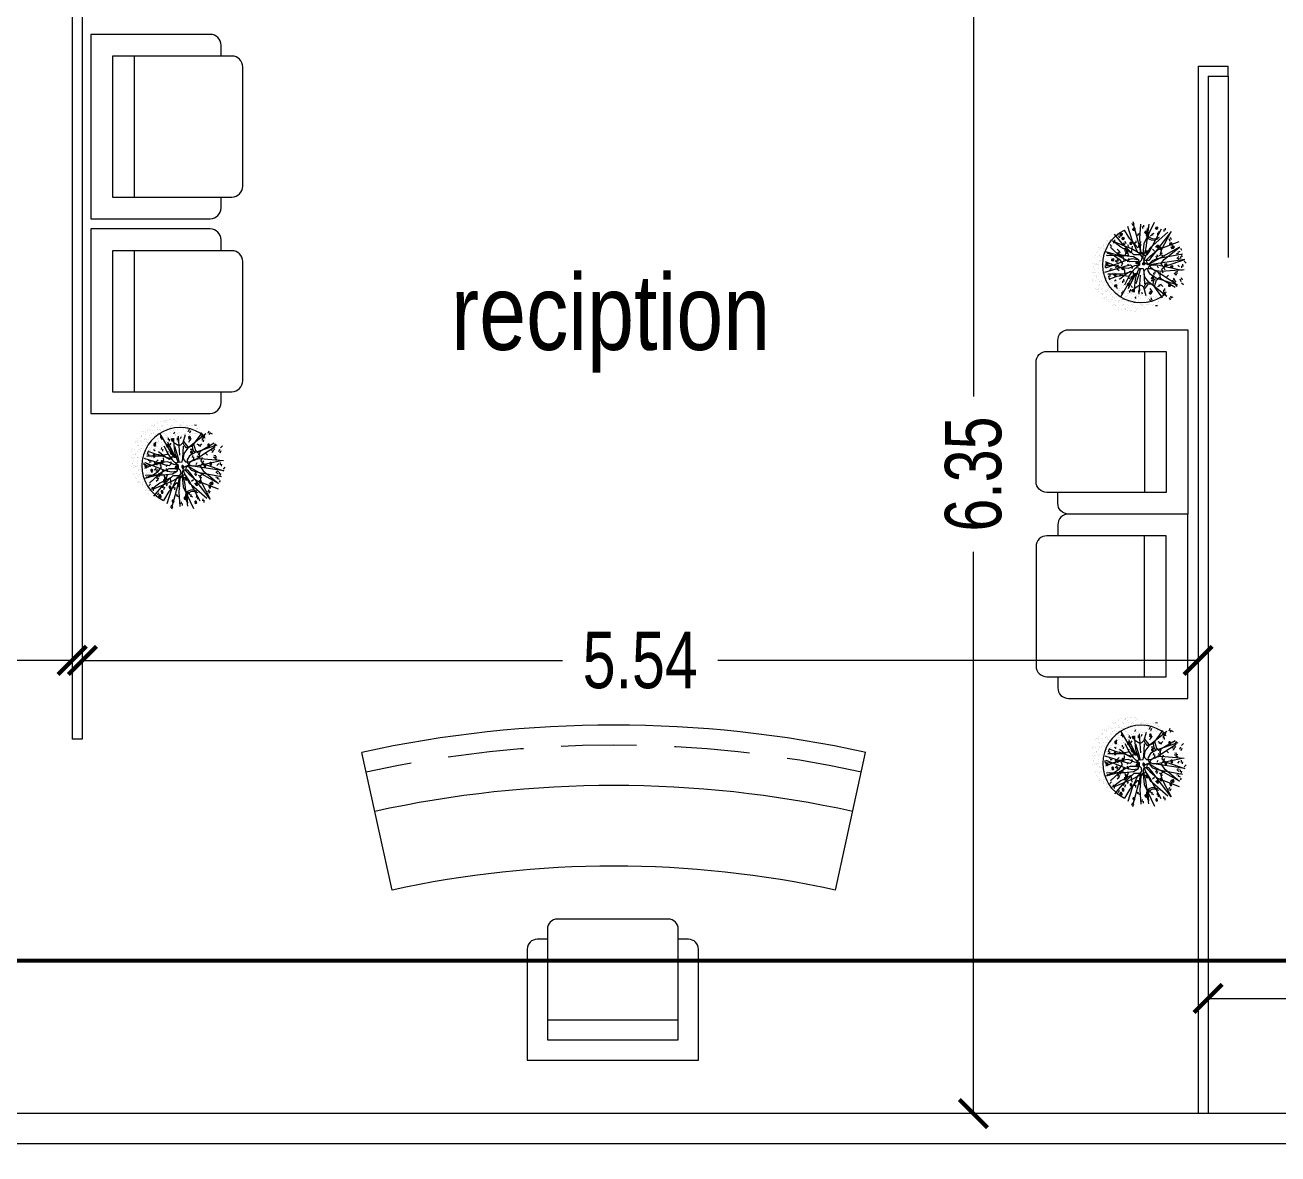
# Model space of a CAD drawing. Header units: millimetres. Extents: x -401 to 2889, y -234 to 146.
# Drawn here: x 146.91 to 153.13, y -27.64 to -22.04 of the extents above; entities that cross this region are included whole.
import ezdxf

# ---------------------------------------------------------------- set-up
doc = ezdxf.new("R2010")
doc.units = ezdxf.units.MM
doc.header["$LTSCALE"] = 3
doc.header["$MEASUREMENT"] = 0
for name, pattern in [('AXES2', [1.125, 0.75, -0.125, 0.125, -0.125]), ('CENTER', [50.8, 31.75, -6.35, 6.35, -6.35]), ('CONTINU', [0]), ('HIDDEN2', [0.1875, 0.125, -0.0625])]:
    doc.linetypes.add(name, pattern=pattern)
doc.layers.get('0').update_dxf_attribs({"color": 3, "lineweight": 9})
for name, color, linetype, lineweight in [('DIM-IN', 1, 'Continuous', 0), ('Drw - Arch - brick (0.20)', 7, 'CONTINU', 20), ('Drw - Arch - Furniture (0.05)', 31, 'Continuous', 5), ('Drw - Arch - Window (0.05)', 4, 'CONTINU', 5), ('HATCH', 253, 'Continuous', 0), ('HIDDEN', 6, 'HIDDEN2', 13), ('text', 7, 'Continuous', 0)]:
    doc.layers.add(name, color=color, linetype=linetype, lineweight=lineweight)
doc.layers.add('SCHEMATIC', color=7, linetype='Continuous')
doc.styles.add('drwazah arabic', font='ARIALUNI.TTF', dxfattribs={"width": 0.75})
doc.styles.get("Standard").update_dxf_attribs({"font": 'simplex.shx', "width": 0.8})
doc.dimstyles.new('Arch A-D 1-200m', dxfattribs={"dimscale": 2, "dimtxt": 0.14, "dimasz": 0.07, "dimexe": 0, "dimexo": 0, "dimgap": 0.05, "dimtad": 0, "dimzin": 1, "dimdsep": 46, "dimtxsty": 'drwazah arabic', "dimblk": 'ARCHTICK', "dimcen": 0, "dimse1": 1, "dimse2": 1, "dimclrd": 9, "dimclre": 9, "dimclrt": 6, "dimaunit": 2, "dimazin": 0, "dimtfac": 1, "dimtmove": 0, "dimatfit": 0, "dimldrblk": 'ARCHTICK', "dimfxl": 0.18, "dimtolj": 1, "dimtzin": 0, "dimlwd": 9, "dimlwe": 9, "dimarcsym": 2})

# ---------------------------------------------------------------- blocks, each defined once
blk = doc.blocks.new('SOFA1')
at = {"color": 0, "linetype": 'ByBlock'}
for p, q in [((-253.3633, 58.712), (-253.9133, 58.712)), ((-253.9633, 58.612), (-254.0133, 58.612)), ((-253.9633, 58.662), (-253.9633, 58.112)), ((-253.3133, 58.112), (-253.3133, 58.662)), ((-253.2633, 58.612), (-253.3133, 58.612)), ((-254.0633, 58.562), (-254.0633, 58.012)), ((-253.2133, 58.012), (-253.2133, 58.562)), ((-253.9633, 58.212), (-253.3133, 58.212)), ((-253.9633, 58.112), (-253.3133, 58.112)), ((-254.0633, 58.012), (-253.2133, 58.012))]:
    blk.add_line(p, q, dxfattribs=at)
for centre, start, end in [((-253.9133, 58.662), 90, 180), ((-253.3633, 58.662), 360, 90), ((-254.0133, 58.562), 90, 180), ((-253.2633, 58.562), 0, 90)]:
    blk.add_arc(centre, 0.05, start, end, dxfattribs=at)
blk = doc.blocks.new('A$C13B16592')
at = {"layer": 'SCHEMATIC', "color": 251, "lineweight": 0}
for p, q in [((1.277, 3.889), (1.277, 3.889)), ((1.472, 3.915), (1.472, 3.915)), ((1.484, 3.894), (1.484, 3.894)), ((1.546, 3.925), (1.546, 3.925)), ((1.663, 3.94), (1.663, 3.94)), ((1.714, 3.941), (1.714, 3.941)), ((1.858, 3.965), (1.858, 3.965)), ((1.889, 3.964), (1.889, 3.964)), ((1.931, 3.895), (1.931, 3.895)), ((0.447, 3.409), (0.447, 3.409)), ((0.521, 3.419), (0.521, 3.419)), ((0.545, 3.352), (0.545, 3.352)), ((0.604, 3.372), (0.604, 3.372)), ((0.638, 3.434), (0.638, 3.434)), ((0.708, 3.534), (0.708, 3.534)), ((0.721, 3.472), (0.721, 3.472)), ((0.797, 3.52), (0.797, 3.52)), ((0.833, 3.459), (0.833, 3.459)), ((0.864, 3.342), (0.864, 3.342)), ((0.876, 3.712), (0.876, 3.712)), ((0.907, 3.469), (0.907, 3.469)), ((0.936, 3.673), (0.936, 3.673)), ((0.982, 3.662), (0.982, 3.662)), ((0.991, 3.386), (0.991, 3.386)), ((0.992, 3.353), (0.992, 3.353)), ((1.001, 3.737), (1.001, 3.737)), ((1.024, 3.485), (1.024, 3.485)), ((1.028, 3.712), (1.028, 3.712)), ((1.152, 3.598), (1.152, 3.598)), ((1.154, 3.535), (1.154, 3.535)), ((1.155, 3.794), (1.155, 3.794)), ((1.161, 3.874), (1.161, 3.874)), ((1.164, 3.518), (1.164, 3.518)), ((1.218, 3.51), (1.218, 3.51)), ((1.293, 3.52), (1.293, 3.52)), ((1.295, 3.468), (1.295, 3.468)), ((1.321, 3.443), (1.321, 3.443)), ((1.322, 3.713), (1.322, 3.713)), ((1.357, 3.667), (1.357, 3.667)), ((1.382, 3.674), (1.382, 3.674)), ((1.409, 3.535), (1.409, 3.535)), ((1.432, 3.862), (1.432, 3.862)), ((1.458, 3.838), (1.458, 3.838)), ((1.542, 3.808), (1.542, 3.808)), ((1.551, 3.532), (1.551, 3.532)), ((1.583, 3.724), (1.583, 3.724)), ((1.6, 3.536), (1.6, 3.536)), ((1.604, 3.561), (1.604, 3.561)), ((1.679, 3.571), (1.679, 3.571)), ((1.723, 3.665), (1.723, 3.665)), ((1.726, 3.593), (1.726, 3.593)), ((1.752, 3.569), (1.752, 3.569)), ((1.768, 3.714), (1.768, 3.714)), ((1.795, 3.586), (1.795, 3.586)), ((1.829, 3.675), (1.829, 3.675)), ((1.917, 3.813), (1.917, 3.813)), ((1.99, 3.612), (1.99, 3.612)), ((2.014, 3.85), (2.014, 3.85)), ((2.064, 3.622), (2.064, 3.622)), ((2.11, 3.679), (2.11, 3.679)), ((2.156, 3.719), (2.156, 3.719)), ((2.181, 3.637), (2.181, 3.637)), ((2.183, 3.695), (2.183, 3.695)), ((2.215, 3.714), (2.215, 3.714)), ((2.275, 3.676), (2.275, 3.676)), ((2.283, 3.811), (2.283, 3.811)), ((2.375, 3.663), (2.375, 3.663)), ((2.45, 3.672), (2.45, 3.672)), ((2.486, 3.684), (2.486, 3.684)), ((2.567, 3.688), (2.567, 3.688)), ((2.661, 3.715), (2.661, 3.715)), ((2.679, 3.549), (2.679, 3.549)), ((2.721, 3.677), (2.721, 3.677)), ((2.881, 3.576), (2.881, 3.576)), ((2.907, 3.552), (2.907, 3.552)), ((2.939, 3.538), (2.939, 3.538)), ((3.032, 3.437), (3.032, 3.437)), ((3.084, 3.385), (3.084, 3.385)), ((0.154, 2.952), (0.154, 2.952)), ((0.193, 3.004), (0.193, 3.004)), ((0.215, 2.993), (0.215, 2.993)), ((0.246, 3.097), (0.246, 3.097)), ((0.255, 2.821), (0.255, 2.821)), ((0.268, 3.014), (0.268, 3.014)), ((0.275, 2.954), (0.275, 2.954)), ((0.296, 2.821), (0.296, 2.821)), ((0.323, 2.797), (0.323, 2.797)), ((0.377, 3.174), (0.377, 3.174)), ((0.384, 3.029), (0.384, 3.029)), ((0.431, 3.239), (0.431, 3.239)), ((0.433, 3.216), (0.433, 3.216)), ((0.44, 2.963), (0.44, 2.963)), ((0.46, 3.192), (0.46, 3.192)), ((0.493, 2.816), (0.493, 2.816)), ((0.579, 3.055), (0.579, 3.055)), ((0.584, 3.078), (0.584, 3.078)), ((0.606, 3.314), (0.606, 3.314)), ((0.613, 3.096), (0.613, 3.096)), ((0.622, 2.82), (0.622, 2.82)), ((0.654, 3.065), (0.654, 3.065)), ((0.661, 2.993), (0.661, 2.993)), ((0.721, 2.955), (0.721, 2.955)), ((0.727, 2.947), (0.727, 2.947)), ((0.753, 2.923), (0.753, 2.923)), ((0.77, 3.08), (0.77, 3.08)), ((0.806, 3.244), (0.806, 3.244)), ((0.815, 2.968), (0.815, 2.968)), ((0.823, 3.175), (0.823, 3.175)), ((0.891, 3.318), (0.891, 3.318)), ((1.015, 3.203), (1.015, 3.203)), ((1.052, 3.315), (1.052, 3.315)), ((0, 2.274), (0, 2.274)), ((0.014, 2.61), (0.014, 2.61)), ((0.017, 2.557), (0.017, 2.557)), ((0.06, 2.236), (0.06, 2.236)), ((0.062, 2.673), (0.062, 2.673)), ((0.071, 2.397), (0.071, 2.397)), ((0.072, 2.246), (0.072, 2.246)), ((0.131, 2.625), (0.131, 2.625)), ((0.146, 2.256), (0.146, 2.256)), ((0.159, 2.426), (0.159, 2.426)), ((0.162, 2.456), (0.162, 2.456)), ((0.186, 2.402), (0.186, 2.402)), ((0.263, 2.271), (0.263, 2.271)), ((0.264, 2.545), (0.264, 2.545)), ((0.273, 2.269), (0.273, 2.269)), ((0.31, 2.288), (0.31, 2.288)), ((0.325, 2.651), (0.325, 2.651)), ((0.331, 2.634), (0.331, 2.634)), ((0.391, 2.595), (0.391, 2.595)), ((0.4, 2.661), (0.4, 2.661)), ((0.446, 2.275), (0.446, 2.275)), ((0.447, 2.683), (0.447, 2.683)), ((0.449, 2.687), (0.449, 2.687)), ((0.457, 2.297), (0.457, 2.297)), ((0.458, 2.411), (0.458, 2.411)), ((0.516, 2.676), (0.516, 2.676)), ((0.009, 1.867), (0.009, 1.867)), ((0.022, 2.031), (0.022, 2.031)), ((0.049, 2.007), (0.049, 2.007)), ((0.08, 2.121), (0.08, 2.121)), ((0.089, 1.845), (0.089, 1.845)), ((0.116, 1.915), (0.116, 1.915)), ((0.173, 1.893), (0.173, 1.893)), ((0.176, 1.877), (0.176, 1.877)), ((0.204, 1.893), (0.204, 1.893)), ((0.278, 2.097), (0.278, 2.097)), ((0.278, 1.902), (0.278, 1.902)), ((0.282, 1.993), (0.282, 1.993)), ((0.291, 1.717), (0.291, 1.717)), ((0.316, 1.762), (0.316, 1.762)), ((0.342, 1.738), (0.342, 1.738)), ((0.394, 1.738), (0.394, 1.738)), ((0.395, 1.918), (0.395, 1.918)), ((0.453, 2.157), (0.453, 2.157)), ((0.467, 2.135), (0.467, 2.135)), ((0.098, 1.569), (0.098, 1.569)), ((0.141, 1.513), (0.141, 1.513)), ((0.179, 1.367), (0.179, 1.367)), ((0.205, 1.343), (0.205, 1.343)), ((0.231, 1.557), (0.231, 1.557)), ((0.273, 1.16), (0.273, 1.16)), ((0.292, 1.518), (0.292, 1.518)), ((0.3, 1.441), (0.3, 1.441)), ((0.309, 1.165), (0.309, 1.165)), ((0.33, 1.229), (0.33, 1.229)), ((0.336, 1.539), (0.336, 1.539)), ((0.347, 1.198), (0.347, 1.198)), ((0.408, 1.159), (0.408, 1.159)), ((0.411, 1.549), (0.411, 1.549)), ((0.467, 1.624), (0.467, 1.624)), ((0.468, 1.185), (0.468, 1.185)), ((0.494, 1.306), (0.494, 1.306)), ((0.509, 1.379), (0.509, 1.379)), ((0.543, 1.195), (0.543, 1.195)), ((0.473, 1.098), (0.473, 1.098)), ((0.499, 1.074), (0.499, 1.074)), ((0.503, 1.03), (0.503, 1.03)), ((0.6, 0.832), (0.6, 0.832)), ((0.624, 0.96), (0.624, 0.96)), ((0.625, 1.021), (0.625, 1.021)), ((0.675, 0.842), (0.675, 0.842)), ((0.685, 0.887), (0.685, 0.887)), ((0.741, 0.662), (0.741, 0.662)), ((0.766, 0.829), (0.766, 0.829)), ((0.791, 0.857), (0.791, 0.857)), ((0.793, 0.805), (0.793, 0.805)), ((0.887, 0.759), (0.887, 0.759)), ((0.917, 0.691), (0.917, 0.691)), ((1.06, 0.56), (1.06, 0.56)), ((1.086, 0.536), (1.086, 0.536)), ((1.118, 0.529), (1.118, 0.529))]:
    blk.add_line(p, q, dxfattribs=at)
at = {"layer": 'SCHEMATIC', "color": 40, "lineweight": 0}
for p, q in [((1.365, 3.433), (1.375, 3.413)), ((1.868, 3.6), (1.868, 3.577)), ((2.466, 3.604), (2.458, 3.573)), ((2.531, 3.434), (2.574, 3.541)), ((2.581, 3.37), (2.625, 3.476)), ((3.109, 3.371), (2.689, 2.799)), ((3.4, 3.358), (3.443, 3.464)), ((3.45, 3.294), (3.493, 3.4)), ((1.27, 3.176), (1.27, 3.176)), ((1.291, 3.135), (1.297, 3.225)), ((1.341, 3.071), (1.347, 3.161)), ((1.438, 2.799), (1.628, 2.42)), ((1.596, 2.968), (1.654, 2.849)), ((1.604, 2.914), (1.877, 2.367)), ((1.632, 3.057), (1.638, 3.148)), ((1.654, 2.849), (1.927, 2.303)), ((1.682, 2.993), (1.688, 3.084)), ((1.845, 2.96), (2.099, 2.809)), ((1.864, 3.129), (1.863, 2.981)), ((1.863, 2.981), (1.908, 2.559)), ((2.032, 3.049), (2.038, 3.14)), ((2.082, 2.985), (2.088, 3.075)), ((2.099, 2.809), (2.186, 2.836)), ((2.186, 2.836), (2.275, 2.919)), ((2.376, 3.283), (2.275, 2.919)), ((2.275, 2.919), (2.329, 2.803)), ((2.301, 2.988), (2.486, 2.757)), ((2.329, 2.803), (2.413, 2.714)), ((3.292, 3.322), (2.498, 2.683)), ((2.544, 3.087), (2.587, 3.194)), ((2.576, 2.751), (2.689, 2.799)), ((2.594, 3.023), (2.638, 3.13)), ((2.689, 2.799), (2.698, 2.67)), ((3.782, 2.816), (2.814, 2.499)), ((2.894, 2.882), (3.001, 2.838)), ((2.945, 2.818), (3.051, 2.774)), ((3.206, 3.189), (3.1, 3.232)), ((3.141, 3.029), (3.147, 3.12)), ((3.257, 3.125), (3.15, 3.168)), ((3.191, 2.965), (3.197, 3.056)), ((0.545, 2.238), (1.485, 1.953)), ((0.714, 2.409), (0.72, 2.499)), ((0.741, 2.414), (0.741, 2.414)), ((0.765, 2.345), (0.771, 2.435)), ((1.19, 2.545), (1.508, 2.301)), ((1.329, 2.622), (1.335, 2.713)), ((1.38, 2.558), (1.386, 2.649)), ((1.908, 2.559), (1.949, 2.356)), ((2.083, 2.235), (1.925, 2.757)), ((2.108, 2.091), (2.083, 2.235)), ((2.24, 2.082), (2.268, 2.226)), ((2.268, 2.226), (2.304, 2.77)), ((2.319, 2.458), (2.285, 2.258)), ((2.285, 2.258), (2.311, 2.171)), ((2.498, 2.683), (2.319, 2.458)), ((2.413, 2.714), (2.47, 2.713)), ((2.568, 2.351), (2.465, 2.176)), ((2.486, 2.757), (2.576, 2.751)), ((2.814, 2.499), (2.568, 2.351)), ((2.695, 2.622), (2.604, 2.628)), ((2.745, 2.558), (2.655, 2.564)), ((2.698, 2.67), (2.745, 2.558)), ((2.708, 2.275), (2.714, 2.366)), ((2.745, 2.558), (2.798, 2.536)), ((2.759, 2.211), (2.765, 2.302)), ((2.771, 2.158), (3.707, 2.764)), ((2.939, 2.46), (2.945, 2.551)), ((2.989, 2.396), (2.995, 2.487)), ((3.132, 2.28), (3.07, 2.11)), ((3.548, 2.583), (3.592, 2.69)), ((3.598, 2.519), (3.642, 2.626)), ((3.62, 2.305), (3.727, 2.262)), ((3.733, 2.353), (3.642, 2.359)), ((3.671, 2.241), (3.777, 2.198)), ((3.783, 2.288), (3.693, 2.294)), ((3.873, 2.543), (3.917, 2.65)), ((3.924, 2.479), (3.967, 2.586)), ((0.556, 1.946), (0.562, 2.037)), ((0.622, 1.878), (0.622, 1.878)), ((0.784, 2.088), (0.875, 2.082)), ((1.106, 2), (0.999, 2.044)), ((1.325, 1.854), (1.271, 1.971)), ((1.653, 1.776), (1.274, 1.585)), ((1.541, 1.698), (1.547, 1.789)), ((1.94, 1.768), (1.653, 1.776)), ((1.991, 2.037), (2.108, 2.091)), ((2.059, 1.827), (2.012, 1.94)), ((2.043, 2.132), (2.112, 2.072)), ((2.112, 2.072), (2.24, 2.082)), ((2.311, 2.171), (2.395, 2.083)), ((2.465, 1.909), (2.315, 1.846)), ((2.395, 2.083), (2.567, 2.078)), ((2.519, 1.924), (2.401, 1.812)), ((2.465, 2.176), (2.459, 2.086)), ((2.459, 2.086), (2.506, 1.973)), ((2.64, 1.807), (2.465, 1.909)), ((2.506, 1.973), (2.665, 1.908)), ((2.719, 1.89), (2.519, 1.924)), ((2.567, 2.078), (2.771, 2.158)), ((2.665, 1.908), (2.884, 1.911)), ((2.884, 1.911), (3.974, 2.148)), ((3.165, 2.026), (3.046, 1.889)), ((3.046, 1.889), (3.078, 1.814)), ((3.07, 2.11), (3.126, 2.051)), ((3.126, 2.051), (3.267, 1.961)), ((3.267, 1.961), (4.092, 1.679)), ((3.943, 1.956), (3.949, 2.047)), ((3.993, 1.892), (4, 1.983))]:
    blk.add_line(p, q, dxfattribs=at)
at = {"layer": 'SCHEMATIC', "color": 76, "lineweight": 0}
for p, q in [((1.366, 3.39), (1.366, 3.39)), ((1.438, 3.354), (1.438, 3.354)), ((1.732, 3.389), (1.732, 3.389)), ((1.877, 3.455), (1.877, 3.455)), ((1.878, 3.329), (1.919, 3.412)), ((1.884, 3.355), (1.884, 3.355)), ((1.926, 3.537), (1.926, 3.537)), ((2.046, 3.536), (2.046, 3.536)), ((2.119, 3.403), (2.119, 3.403)), ((2.292, 3.535), (2.292, 3.535)), ((2.307, 3.581), (2.307, 3.581)), ((2.33, 3.356), (2.33, 3.356)), ((2.45, 3.45), (2.45, 3.45)), ((2.477, 3.426), (2.477, 3.426)), ((2.493, 3.537), (2.493, 3.537)), ((2.495, 3.407), (2.495, 3.407)), ((2.699, 3.334), (2.699, 3.334)), ((2.777, 3.356), (2.777, 3.356)), ((2.861, 3.406), (2.861, 3.406)), ((2.893, 3.36), (2.893, 3.36)), ((2.968, 3.37), (2.968, 3.37)), ((3.49, 3.37), (3.573, 3.329)), ((0.878, 2.808), (0.878, 2.808)), ((0.939, 2.816), (0.939, 2.816)), ((0.965, 3.106), (0.965, 3.106)), ((1, 3.11), (1, 3.11)), ((1.009, 2.833), (1.009, 2.833)), ((1.039, 3.116), (1.039, 3.116)), ((1.051, 2.874), (1.092, 2.957)), ((1.107, 2.994), (1.107, 2.994)), ((1.156, 3.131), (1.156, 3.131)), ((1.158, 3.073), (1.158, 3.073)), ((1.168, 2.956), (1.168, 2.956)), ((1.173, 3.242), (1.173, 3.242)), ((1.182, 2.966), (1.182, 2.966)), ((1.184, 3.048), (1.184, 3.048)), ((1.257, 3.329), (1.754, 2.461)), ((1.288, 2.777), (1.288, 2.777)), ((1.309, 2.934), (1.309, 2.934)), ((1.35, 3.157), (1.35, 3.157)), ((1.375, 3.114), (1.375, 3.114)), ((1.384, 2.838), (1.384, 2.838)), ((1.385, 2.817), (1.385, 2.817)), ((1.425, 3.166), (1.425, 3.166)), ((1.446, 3.329), (1.446, 3.329)), ((1.498, 3.315), (1.498, 3.315)), ((1.541, 3.182), (1.541, 3.182)), ((1.554, 2.995), (1.554, 2.995)), ((1.56, 3.256), (1.56, 3.256)), ((1.569, 2.98), (1.569, 2.98)), ((1.589, 3.198), (1.589, 3.198)), ((1.615, 3.174), (1.615, 3.174)), ((1.712, 2.833), (1.754, 2.915)), ((1.716, 3.177), (1.716, 3.177)), ((1.736, 3.207), (1.736, 3.207)), ((1.741, 3.113), (1.741, 3.113)), ((1.811, 3.217), (1.811, 3.217)), ((1.927, 3.233), (1.927, 3.233)), ((1.935, 3.261), (1.935, 3.261)), ((1.944, 3.316), (1.944, 3.316)), ((2.019, 3.324), (2.019, 3.324)), ((2.046, 3.3), (2.046, 3.3)), ((2.071, 3.213), (2.084, 2.998)), ((2.084, 2.998), (2.126, 2.378)), ((2.122, 3.258), (2.122, 3.258)), ((2.167, 3.122), (2.208, 3.205)), ((2.196, 3.268), (2.196, 3.268)), ((2.313, 3.283), (2.313, 3.283)), ((2.391, 3.317), (2.391, 3.317)), ((2.508, 3.309), (2.508, 3.309)), ((2.539, 2.957), (2.581, 3.039)), ((2.582, 3.319), (2.582, 3.319)), ((2.601, 3.312), (2.601, 3.312)), ((2.746, 2.874), (2.829, 2.585)), ((2.837, 3.318), (2.837, 3.318)), ((3.656, 2.915), (3.035, 2.543)), ((3.035, 2.791), (3.118, 2.874)), ((3.063, 3.278), (3.063, 3.278)), ((3.16, 3.122), (3.242, 3.205)), ((3.656, 2.791), (3.738, 2.874)), ((3.945, 2.709), (4.028, 2.791)), ((0.507, 2.237), (0.507, 2.237)), ((0.532, 2.307), (0.532, 2.307)), ((0.59, 2.552), (0.59, 2.552)), ((0.608, 2.457), (0.608, 2.457)), ((0.616, 2.528), (0.616, 2.528)), ((0.631, 2.543), (0.631, 2.543)), ((0.64, 2.267), (0.64, 2.267)), ((0.649, 2.322), (0.649, 2.322)), ((1.34, 2.336), (0.679, 2.336)), ((0.711, 2.701), (0.711, 2.701)), ((0.72, 2.502), (0.761, 2.585)), ((0.761, 2.543), (1.092, 2.419)), ((0.777, 2.635), (0.777, 2.635)), ((0.786, 2.711), (0.786, 2.711)), ((0.824, 2.692), (0.824, 2.692)), ((0.833, 2.416), (0.833, 2.416)), ((0.837, 2.596), (0.837, 2.596)), ((0.843, 2.348), (0.843, 2.348)), ((0.884, 2.283), (0.884, 2.283)), ((0.892, 2.276), (0.892, 2.276)), ((0.902, 2.727), (0.902, 2.727)), ((0.91, 2.259), (0.91, 2.259)), ((0.918, 2.358), (0.918, 2.358)), ((0.953, 2.237), (0.953, 2.237)), ((0.968, 2.626), (1.051, 2.585)), ((1.018, 2.557), (1.018, 2.557)), ((1.021, 2.678), (1.021, 2.678)), ((1.027, 2.281), (1.027, 2.281)), ((1.034, 2.373), (1.034, 2.373)), ((1.047, 2.654), (1.047, 2.654)), ((1.055, 2.458), (1.055, 2.458)), ((1.092, 2.419), (1.34, 2.378)), ((1.097, 2.752), (1.097, 2.752)), ((1.171, 2.762), (1.171, 2.762)), ((1.172, 2.539), (1.172, 2.539)), ((1.257, 2.336), (1.175, 2.419)), ((1.191, 2.69), (1.191, 2.69)), ((1.223, 2.635), (1.223, 2.635)), ((1.34, 2.378), (1.588, 2.419)), ((1.754, 2.212), (1.34, 2.336)), ((1.424, 2.137), (1.415, 2.265)), ((1.508, 2.301), (1.683, 2.198)), ((1.588, 2.419), (1.63, 2.543)), ((1.754, 2.461), (1.878, 2.295)), ((1.796, 2.245), (1.802, 2.336)), ((1.878, 2.295), (2.002, 2.295)), ((2.002, 2.295), (2.043, 2.378)), ((2.829, 2.585), (2.911, 2.543)), ((2.911, 2.543), (3.035, 2.543)), ((2.994, 2.295), (2.911, 2.336)), ((3.035, 2.543), (2.994, 2.419)), ((2.994, 2.419), (2.994, 2.295)), ((2.994, 2.295), (3.035, 2.254)), ((3.284, 2.461), (3.366, 2.378)), ((3.573, 2.502), (3.614, 2.585)), ((3.697, 2.626), (3.614, 2.709)), ((0.476, 1.859), (0.476, 1.859)), ((0.479, 2.133), (0.479, 2.133)), ((0.562, 1.916), (0.562, 1.916)), ((1.181, 2.032), (0.581, 1.78)), ((0.59, 1.943), (0.59, 1.943)), ((0.596, 2.047), (1.464, 1.716)), ((0.604, 2.019), (0.604, 2.019)), ((0.628, 1.935), (0.975, 1.948)), ((0.649, 1.991), (0.649, 1.991)), ((0.658, 1.715), (0.658, 1.715)), ((0.664, 1.953), (0.664, 1.953)), ((0.724, 2.098), (0.724, 2.098)), ((0.747, 1.888), (0.747, 1.888)), ((0.773, 1.864), (0.773, 1.864)), ((0.781, 1.969), (0.781, 1.969)), ((0.84, 1.739), (0.84, 1.739)), ((0.842, 2.139), (0.842, 2.139)), ((0.851, 1.863), (0.851, 1.863)), ((0.898, 1.75), (0.898, 1.75)), ((0.975, 1.948), (1.215, 2.005)), ((1.009, 1.716), (1.092, 1.799)), ((1.156, 1.936), (1.05, 1.98)), ((1.092, 2.088), (1.175, 2.171)), ((1.176, 1.657), (1.325, 1.854)), ((1.602, 2.076), (1.181, 2.032)), ((1.215, 2.005), (1.424, 2.137)), ((1.34, 1.551), (1.382, 1.716)), ((1.464, 1.716), (1.754, 1.634)), ((1.485, 1.953), (1.685, 1.919)), ((1.547, 1.882), (1.588, 1.964)), ((1.868, 1.967), (1.602, 2.076)), ((1.685, 1.919), (1.774, 2.002)), ((1.774, 2.002), (1.748, 2.089)), ((1.96, 2.006), (1.754, 2.212)), ((1.754, 1.634), (2.002, 1.675)), ((2.012, 1.94), (1.868, 1.967)), ((2.084, 1.923), (1.96, 2.006)), ((2.002, 1.675), (2.084, 1.799)), ((2.084, 1.799), (2.084, 1.923)), ((2.333, 1.716), (2.25, 1.634)), ((2.498, 1.716), (2.333, 1.716)), ((2.622, 1.551), (2.498, 1.716)), ((2.581, 2.047), (2.539, 1.964)), ((2.539, 1.964), (2.539, 1.84)), ((2.539, 1.84), (2.663, 1.716)), ((2.746, 2.171), (2.581, 2.047)), ((2.663, 1.716), (2.87, 1.634)), ((3.035, 2.212), (2.746, 2.171)), ((2.87, 1.964), (2.911, 2.047)), ((4.069, 2.13), (3.035, 2.212)), ((3.16, 2.047), (3.201, 2.13)), ((3.78, 1.923), (3.862, 2.006)), ((3.862, 1.634), (3.78, 1.675)), ((4.069, 1.758), (4.152, 1.84)), ((0.485, 1.582), (0.485, 1.582)), ((0.527, 1.564), (0.527, 1.564)), ((1.051, 1.468), (0.596, 1.344)), ((0.61, 1.493), (0.61, 1.493)), ((0.616, 1.487), (1.529, 1.517)), ((0.636, 1.469), (0.636, 1.469)), ((0.637, 1.344), (0.679, 1.427)), ((0.659, 1.211), (0.659, 1.211)), ((0.667, 1.439), (0.667, 1.439)), ((0.676, 1.163), (0.676, 1.163)), ((0.678, 1.557), (0.678, 1.557)), ((0.722, 1.59), (0.722, 1.59)), ((0.738, 1.519), (0.738, 1.519)), ((0.761, 1.355), (0.761, 1.355)), ((0.793, 1.199), (0.793, 1.199)), ((0.796, 1.6), (0.796, 1.6)), ((1.274, 1.585), (0.802, 1.139)), ((0.854, 1.236), (0.854, 1.236)), ((0.854, 1.16), (0.854, 1.16)), ((0.86, 1.587), (0.86, 1.587)), ((0.869, 1.311), (0.869, 1.311)), ((1.248, 1.135), (0.883, 0.85)), ((0.903, 1.224), (0.903, 1.224)), ((0.928, 1.246), (0.928, 1.246)), ((0.93, 1.2), (0.93, 1.2)), ((0.938, 0.876), (1.781, 1.226)), ((0.971, 1.519), (1.176, 1.657)), ((1.588, 1.51), (1.051, 1.468)), ((1.092, 1.22), (1.175, 1.303)), ((1.719, 1.377), (1.248, 1.135)), ((1.257, 1.551), (1.34, 1.51)), ((1.836, 1.468), (1.382, 1.055)), ((1.479, 1.32), (1.454, 1.485)), ((1.506, 1.22), (1.588, 1.51)), ((1.754, 1.083), (1.719, 1.377)), ((1.795, 0.104), (2.084, 1.137)), ((2.002, 1.468), (1.836, 1.468)), ((2.084, 1.468), (2.002, 1.468)), ((2.126, 1.385), (2.084, 1.468)), ((2.084, 1.137), (2.126, 1.385)), ((2.084, 1.385), (2.167, 1.344)), ((2.25, 1.634), (2.25, 1.427)), ((2.25, 1.427), (2.291, 0.972)), ((3.49, 0.434), (2.622, 1.551)), ((2.663, 1.22), (2.746, 1.303)), ((2.787, 1.137), (2.87, 1.055)), ((2.87, 1.634), (3.986, 1.427)), ((3.201, 1.551), (3.035, 1.468)), ((3.035, 1.468), (3.035, 1.385)), ((3.035, 1.385), (3.077, 1.22)), ((3.077, 1.22), (3.49, 0.434)), ((3.467, 1.096), (3.51, 1.202)), ((3.517, 1.032), (3.561, 1.138)), ((3.725, 1.424), (3.832, 1.381)), ((3.738, 1.634), (3.821, 1.551)), ((3.776, 1.36), (3.882, 1.317)), ((3.897, 1.54), (3.903, 1.631)), ((3.904, 1.179), (3.945, 1.261)), ((3.947, 1.476), (3.954, 1.567)), ((0.761, 1.013), (0.844, 1.096)), ((0.878, 1.035), (0.878, 1.035)), ((0.909, 0.84), (0.909, 0.84)), ((1.382, 1.055), (0.968, 0.559)), ((0.97, 0.801), (0.97, 0.801)), ((0.986, 0.883), (0.986, 0.883)), ((1.081, 0.625), (1.081, 0.625)), ((1.653, 0.77), (1.412, 0.375)), ((1.547, 1.013), (1.588, 1.096)), ((1.755, 0.822), (1.569, 0.215)), ((2.291, 0.972), (2.746, 0.021)), ((3.44, 0.691), (3.483, 0.797)), ((1.193, 0.539), (1.193, 0.539)), ((1.263, 0.481), (1.263, 0.481))]:
    blk.add_line(p, q, dxfattribs=at)
at = {"layer": 'SCHEMATIC', "color": 96, "lineweight": 0}
blk.add_line((2.787, 3.721), (2.877, 3.714), dxfattribs=at)
at = {"layer": 'SCHEMATIC', "color": 44, "lineweight": 0}
for p, q in [((1.628, 2.42), (1.738, 2.245)), ((1.683, 2.198), (1.796, 2.245)), ((1.738, 2.245), (1.906, 2.068)), ((1.949, 2.356), (2.043, 2.132)), ((0.606, 1.882), (0.612, 1.972)), ((0.734, 2.153), (0.824, 2.146)), ((1.05, 1.713), (1.094, 1.819)), ((1.1, 1.648), (1.144, 1.755)), ((1.591, 1.634), (1.597, 1.724)), ((1.906, 2.068), (1.991, 2.037)), ((0.651, 1.384), (0.971, 1.519)), ((1.116, 1.344), (1.16, 1.45)), ((1.167, 1.28), (1.21, 1.386)), ((1.388, 1.194), (1.478, 1.187)), ((1.404, 1.288), (1.495, 1.282)), ((1.454, 1.224), (1.545, 1.218)), ((1.529, 1.256), (1.504, 1.421)), ((0.921, 0.866), (0.927, 0.956)), ((0.971, 0.801), (0.977, 0.892)), ((1.159, 0.613), (1.202, 0.719)), ((1.209, 0.549), (1.253, 0.655)), ((1.38, 0.926), (1.423, 1.032)), ((1.43, 0.862), (1.474, 0.968)), ((1.741, 0.064), (1.784, 0.171))]:
    blk.add_line(p, q, dxfattribs=at)
at = {"layer": 'SCHEMATIC', "color": 71, "lineweight": 0}
for p, q in [((1.822, 1.552), (2.031, 1.683)), ((2.084, 1.793), (1.94, 1.768)), ((2.031, 1.683), (2.059, 1.827)), ((2.168, 1.704), (2.084, 1.793)), ((2.193, 1.56), (2.168, 1.704)), ((2.315, 1.846), (2.272, 1.74)), ((2.272, 1.74), (2.35, 1.553)), ((2.401, 1.812), (2.398, 1.698)), ((2.398, 1.698), (2.537, 1.55)), ((3.851, 1.125), (2.64, 1.807)), ((4.092, 1.679), (2.719, 1.89)), ((3.078, 1.814), (3.178, 1.68)), ((3.178, 1.68), (3.851, 1.125)), ((1.529, 1.517), (1.822, 1.552)), ((2.009, 1.162), (1.653, 0.77)), ((2.01, 1.369), (1.755, 0.822)), ((1.781, 1.226), (2.043, 1.363)), ((2.145, 0.9), (2.009, 1.162)), ((2.16, 1.432), (2.01, 1.369)), ((2.043, 1.363), (2.193, 1.56)), ((2.144, 1.343), (2.099, 0.741)), ((2.262, 1.454), (2.144, 1.343)), ((2.235, 1.463), (2.16, 1.432)), ((2.216, 1.453), (2.307, 1.446)), ((2.304, 1.404), (2.235, 1.463)), ((2.321, 1.51), (2.262, 1.454)), ((2.267, 1.388), (2.357, 1.382)), ((2.361, 1.164), (2.304, 1.404)), ((2.407, 1.479), (2.321, 1.51)), ((2.35, 1.553), (2.56, 1.156)), ((2.491, 0.117), (2.361, 1.164)), ((2.545, 1.274), (2.407, 1.479)), ((2.537, 1.55), (2.874, 1.253)), ((3.036, 0.341), (2.545, 1.274)), ((2.56, 1.156), (3.334, 0.467)), ((2.803, 1.523), (2.847, 1.629)), ((2.854, 1.458), (2.897, 1.565)), ((2.874, 1.253), (3.84, 0.881)), ((2.947, 1.495), (3.054, 1.451)), ((2.998, 1.431), (3.104, 1.387)), ((1.87, 0.911), (1.876, 1.002)), ((1.921, 0.847), (1.927, 0.938)), ((2.049, 0.59), (1.943, 0.633)), ((2.1, 0.526), (1.993, 0.569)), ((2.099, 0.741), (2.138, 0.107)), ((2.461, 0.762), (2.396, 0.603)), ((2.396, 0.603), (2.431, 0.309)), ((2.408, 0.784), (2.514, 0.741)), ((2.512, 0.698), (2.446, 0.539)), ((2.459, 0.72), (2.565, 0.677)), ((2.611, 0.825), (2.461, 0.762)), ((2.662, 0.761), (2.512, 0.698)), ((2.668, 0.585), (2.562, 0.628)), ((2.739, 0.835), (2.611, 0.825)), ((2.718, 0.521), (2.612, 0.564)), ((2.79, 0.771), (2.662, 0.761)), ((2.899, 0.77), (2.739, 0.835)), ((2.949, 0.705), (2.79, 0.771)), ((2.881, 0.498), (2.887, 0.588)), ((3.389, 0.755), (3.433, 0.861)), ((1.791, 0), (1.835, 0.106)), ((2.206, 0.215), (2.212, 0.306)), ((2.257, 0.151), (2.263, 0.242)), ((2.446, 0.539), (2.481, 0.245)), ((2.931, 0.434), (2.937, 0.524)), ((3.162, 0.351), (3.168, 0.442)), ((3.213, 0.287), (3.219, 0.378))]:
    blk.add_line(p, q, dxfattribs=at)
at = {"layer": 'SCHEMATIC', "color": 251, "lineweight": 0}
blk.add_arc((2.152, 1.903), 1.698, 50.0542, 244.1755, dxfattribs=at)
at = {"layer": 'SCHEMATIC', "color": 40, "lineweight": 0}
for centre, start, end in [((1.023, 2.858), 22.7398, 202.7398), ((1.023, 2.858), 202.7398, 22.7398), ((1.586, 2.8), 22.7398, 202.7398), ((1.586, 2.8), 202.7398, 22.7398), ((1.799, 3.07), 22.7398, 202.7398), ((1.799, 3.07), 202.7398, 22.7398), ((2.566, 3.176), 22.7398, 202.7398), ((2.566, 3.176), 202.7398, 22.7398), ((3.415, 2.833), 22.7398, 202.7398), ((3.415, 2.833), 202.7398, 22.7398), ((0.99, 2.368), 22.7398, 202.7398), ((0.99, 2.368), 202.7398, 22.7398), ((1.75, 2.499), 22.7398, 202.7398), ((1.75, 2.499), 202.7398, 22.7398), ((2.656, 2.515), 22.7398, 202.7398), ((2.656, 2.515), 202.7398, 22.7398), ((0.639, 1.887), 22.7398, 202.7398), ((0.639, 1.887), 202.7398, 22.7398), ((0.892, 1.707), 22.7398, 202.7398), ((0.892, 1.707), 202.7398, 22.7398), ((1.35, 2.091), 22.7398, 202.7398), ((1.35, 2.091), 202.7398, 22.7398), ((1.97, 1.838), 22.7398, 202.7398), ((1.97, 1.838), 202.7398, 22.7398), ((2.264, 1.878), 22.7398, 202.7398), ((2.264, 1.878), 202.7398, 22.7398), ((3.244, 1.927), 22.7398, 202.7398), ((3.244, 1.927), 202.7398, 22.7398), ((3.505, 2.017), 22.7398, 202.7398), ((3.505, 2.017), 202.7398, 22.7398), ((1.219, 1.519), 22.7398, 202.7398), ((1.219, 1.519), 202.7398, 22.7398), ((2.411, 1.348), 22.7398, 202.7398), ((2.411, 1.348), 202.7398, 22.7398), ((2.885, 1.111), 22.7398, 202.7398), ((2.885, 1.111), 202.7398, 22.7398), ((3.032, 1.209), 22.7398, 202.7398), ((3.032, 1.209), 202.7398, 22.7398), ((3.57, 1.152), 22.7398, 202.7398), ((3.57, 1.152), 202.7398, 22.7398), ((1.268, 0.581), 22.7398, 202.7398), ((1.268, 0.581), 202.7398, 22.7398), ((1.35, 0.761), 22.7398, 202.7398), ((1.35, 0.761), 202.7398, 22.7398), ((1.701, 0.973), 22.7398, 202.7398), ((1.701, 0.973), 202.7398, 22.7398), ((2.093, 1.054), 22.7398, 202.7398), ((2.093, 1.054), 202.7398, 22.7398), ((3.464, 0.997), 22.7398, 202.7398), ((3.464, 0.997), 202.7398, 22.7398), ((1.831, 0.353), 22.7398, 202.7398), ((1.831, 0.353), 202.7398, 22.7398), ((2.362, 0.483), 22.7398, 202.7398), ((2.362, 0.483), 202.7398, 22.7398), ((2.836, 0.304), 22.7398, 202.7398), ((2.836, 0.304), 202.7398, 22.7398)]:
    blk.add_arc(centre, 0.0396, start, end, dxfattribs=at)
at = {"layer": 'SCHEMATIC', "color": 76, "lineweight": 0}
for centre, start, end in [((1.034, 2.826), 0, 180), ((1.034, 2.826), 180, 0), ((1.597, 2.769), 0, 180), ((1.81, 3.038), 0, 180), ((1.81, 3.038), 180, 0), ((2.577, 3.144), 0, 180), ((2.577, 3.144), 180, 0), ((3.426, 2.801), 0, 180), ((3.426, 2.801), 180, 0), ((1.001, 2.336), 0, 180), ((1.001, 2.336), 180, 0), ((1.597, 2.769), 180, 0), ((1.761, 2.467), 0, 180), ((1.761, 2.467), 180, 0), ((2.667, 2.483), 0, 180), ((2.667, 2.483), 180, 0), ((0.65, 1.855), 0, 180), ((0.65, 1.855), 180, 0), ((0.903, 1.675), 0, 180), ((0.903, 1.675), 180, 0), ((1.361, 2.059), 0, 180), ((1.361, 2.059), 180, 0), ((1.981, 1.806), 0, 180), ((1.981, 1.806), 180, 0), ((2.275, 1.846), 0, 180), ((2.275, 1.846), 180, 0), ((3.255, 1.895), 0, 180), ((3.255, 1.895), 180, 0), ((3.516, 1.985), 0, 180), ((3.516, 1.985), 180, 0), ((1.23, 1.487), 0, 180), ((1.23, 1.487), 180, 0), ((2.422, 1.316), 0, 180), ((2.422, 1.316), 180, 0), ((2.895, 1.079), 0, 180), ((3.042, 1.177), 0, 180), ((3.042, 1.177), 180, 0), ((3.581, 1.12), 0, 180), ((3.581, 1.12), 180, 0), ((1.279, 0.549), 0, 180), ((1.361, 0.729), 0, 180), ((1.361, 0.729), 180, 0), ((1.712, 0.941), 0, 180), ((1.712, 0.941), 180, 0), ((2.104, 1.022), 0, 180), ((2.104, 1.022), 180, 0), ((2.895, 1.079), 180, 0), ((3.475, 0.965), 0, 180), ((3.475, 0.965), 180, 0), ((1.279, 0.549), 180, 0), ((1.842, 0.321), 0, 180), ((1.842, 0.321), 180, 0), ((2.373, 0.451), 0, 180), ((2.373, 0.451), 180, 0), ((2.846, 0.272), 0, 180), ((2.846, 0.272), 180, 0)]:
    blk.add_arc(centre, 0.0403, start, end, dxfattribs=at)
blk = doc.blocks.new('_ArchTick')
at = {"color": 0, "linetype": 'ByBlock', "const_width": 0.15}
blk.add_lwpolyline([(-0.5, -0.5), (0.5, 0.5)], dxfattribs=at)
blk = doc.blocks.new('*D74')
at = {"layer": 'Defpoints', "color": 0, "transparency": 16777216}
for p in [(152.7837, -26.8685), (152.7837, -27.4405), (156.4837, -27.4405)]:
    blk.add_point(p, dxfattribs=at)
at = {"layer": 'DIM-IN', "color": 9, "linetype": 'ByBlock', "lineweight": 9, "transparency": 16777216}
for p, q in [((152.7837, -26.8685), (154.2482, -26.8685)), ((156.4837, -26.8685), (155.0192, -26.8685))]:
    blk.add_line(p, q, dxfattribs=at)
at = {"layer": 'DIM-IN', "color": 9, "lineweight": 9, "transparency": 16777216, "xscale": 0.14, "yscale": 0.14, "zscale": 0.14, "rotation": 180}
blk.add_blockref('_ArchTick', (152.7837, -26.8685), dxfattribs=at)
at = {"layer": 'DIM-IN', "color": 9, "lineweight": 9, "transparency": 16777216, "xscale": 0.14, "yscale": 0.14, "zscale": 0.14}
blk.add_blockref('_ArchTick', (156.4837, -26.8685), dxfattribs=at)
at = {"layer": 'DIM-IN', "color": 6, "transparency": 16777216, "insert": (154.6337, -26.8685), "char_height": 0.28, "attachment_point": 5, "style": 'drwazah arabic'}
blk.add_mtext('\\A1;3.70', dxfattribs=at)
blk = doc.blocks.new('*D75')
at = {"layer": 'Defpoints', "color": 0, "transparency": 16777216}
for p in [(147.196, -25.1905), (147.196, -25.5811), (152.7337, -27.4405)]:
    blk.add_point(p, dxfattribs=at)
at = {"layer": 'DIM-IN', "color": 9, "linetype": 'ByBlock', "lineweight": 9, "transparency": 16777216}
for p, q in [((147.196, -25.1905), (149.5794, -25.1905)), ((152.7337, -25.1905), (150.3503, -25.1905))]:
    blk.add_line(p, q, dxfattribs=at)
at = {"layer": 'DIM-IN', "color": 9, "lineweight": 9, "transparency": 16777216, "xscale": 0.14, "yscale": 0.14, "zscale": 0.14, "rotation": 180}
blk.add_blockref('_ArchTick', (147.196, -25.1905), dxfattribs=at)
at = {"layer": 'DIM-IN', "color": 9, "lineweight": 9, "transparency": 16777216, "xscale": 0.14, "yscale": 0.14, "zscale": 0.14}
blk.add_blockref('_ArchTick', (152.7337, -25.1905), dxfattribs=at)
at = {"layer": 'DIM-IN', "color": 6, "transparency": 16777216, "insert": (149.9649, -25.1905), "char_height": 0.28, "attachment_point": 5, "style": 'drwazah arabic'}
blk.add_mtext('\\A1;5.54', dxfattribs=at)
blk = doc.blocks.new('*D76')
at = {"layer": 'Defpoints', "color": 0, "transparency": 16777216}
for p in [(151.619, -21.0905), (152.7337, -21.0905), (152.7337, -27.4405)]:
    blk.add_point(p, dxfattribs=at)
at = {"layer": 'DIM-IN', "color": 9, "linetype": 'ByBlock', "lineweight": 9, "transparency": 16777216}
for p, q in [((151.619, -21.0905), (151.619, -23.88)), ((151.619, -27.4405), (151.619, -24.651))]:
    blk.add_line(p, q, dxfattribs=at)
at = {"layer": 'DIM-IN', "color": 9, "lineweight": 9, "transparency": 16777216, "xscale": 0.14, "yscale": 0.14, "zscale": 0.14}
for p, rotation in [((151.619, -21.0905), 90), ((151.619, -27.4405), 270)]:
    blk.add_blockref('_ArchTick', p, dxfattribs=dict(at, rotation=rotation))
at = {"layer": 'DIM-IN', "color": 6, "transparency": 16777216, "insert": (151.619, -24.2655), "char_height": 0.28, "attachment_point": 5, "rotation": 90, "style": 'drwazah arabic'}
blk.add_mtext('\\A1;6.35', dxfattribs=at)
blk = doc.blocks.new('*D77')
at = {"layer": 'Defpoints', "color": 0, "transparency": 16777216}
for p in [(139.5837, -25.1905), (139.5837, -25.1905), (147.146, -25.5811)]:
    blk.add_point(p, dxfattribs=at)
at = {"layer": 'DIM-IN', "color": 9, "linetype": 'ByBlock', "lineweight": 9, "transparency": 16777216}
for p, q in [((139.5837, -25.1905), (142.9794, -25.1905)), ((147.146, -25.1905), (143.7503, -25.1905))]:
    blk.add_line(p, q, dxfattribs=at)
at = {"layer": 'DIM-IN', "color": 9, "lineweight": 9, "transparency": 16777216, "xscale": 0.14, "yscale": 0.14, "zscale": 0.14, "rotation": 180}
blk.add_blockref('_ArchTick', (139.5837, -25.1905), dxfattribs=at)
at = {"layer": 'DIM-IN', "color": 9, "lineweight": 9, "transparency": 16777216, "xscale": 0.14, "yscale": 0.14, "zscale": 0.14}
blk.add_blockref('_ArchTick', (147.146, -25.1905), dxfattribs=at)
at = {"layer": 'DIM-IN', "color": 6, "transparency": 16777216, "insert": (143.3649, -25.1905), "char_height": 0.28, "attachment_point": 5, "style": 'drwazah arabic'}
blk.add_mtext('\\A1;7.56', dxfattribs=at)
blk = doc.blocks.new('*D78')
at = {"layer": 'Defpoints', "color": 0, "transparency": 16777216}
for p in [(146.9337, -21.0905), (142.0053, -27.4405), (146.9337, -27.4405)]:
    blk.add_point(p, dxfattribs=at)
at = {"layer": 'DIM-IN', "color": 9, "linetype": 'ByBlock', "lineweight": 9, "transparency": 16777216}
for p, q in [((142.0053, -21.0905), (142.0053, -23.88)), ((142.0053, -27.4405), (142.0053, -24.651))]:
    blk.add_line(p, q, dxfattribs=at)
at = {"layer": 'DIM-IN', "color": 9, "lineweight": 9, "transparency": 16777216, "xscale": 0.14, "yscale": 0.14, "zscale": 0.14}
for p, rotation in [((142.0053, -21.0905), 90), ((142.0053, -27.4405), 270)]:
    blk.add_blockref('_ArchTick', p, dxfattribs=dict(at, rotation=rotation))
at = {"layer": 'DIM-IN', "color": 6, "transparency": 16777216, "insert": (142.0053, -24.2655), "char_height": 0.28, "attachment_point": 5, "rotation": 90, "style": 'drwazah arabic'}
blk.add_mtext('\\A1;6.35', dxfattribs=at)

msp = doc.modelspace()

# ---------------------------------------------------------------- linework, layer by layer
at = {"color": 6, "linetype": 'CENTER', "ltscale": 0.01, "const_width": 0.02}
msp.add_lwpolyline([(162.2231, -26.6807), (161.5932, -26.6807), (161.9494, -26.6807), (130.2327, -26.6807), (130.2327, -26.0432)], dxfattribs=at)
at = {"linetype": 'AXES2'}
msp.add_open_spline([(164.8337, -10.9391), (164.8337, -35.6857), (164.8337, -60.4323), (164.8337, -85.1789), (164.8065, -85.4745), (164.7796, -85.7631), (164.6853, -86.6647), (164.6075, -87.2486), (164.4254, -88.1206), (164.345, -88.4307), (164.1461, -89.0583), (164.0291, -89.3716), (163.6291, -90.3027), (163.2967, -90.9117), (162.2437, -92.4833), (161.4156, -93.3825), (160.1385, -94.3849), (159.7609, -94.642), (159.0485, -95.0562), (158.7156, -95.2222), (158.0138, -95.5241), (157.6478, -95.6586), (156.1104, -96.1491), (154.8159, -96.3932), (153.3648, -96.6443), (153.2889, -96.6574), (153.2129, -96.6705), (135.3586, -96.6705), (117.5044, -96.6705), (99.6502, -96.6705), (99.6359, -96.6705), (99.6215, -96.6705), (99.6071, -96.6705), (99.6051, -96.6705), (99.6031, -96.6705), (99.6011, -96.6705), (99.247, -96.6728), (98.8879, -96.6579), (97.8058, -96.5625), (97.0778, -96.431), (95.2526, -95.9298), (94.1859, -95.4652), (92.8332, -94.6059), (92.4333, -94.3054), (91.6259, -93.5854), (91.2459, -93.1596), (90.5577, -92.1998), (90.2522, -91.6695), (89.4572, -89.9999), (89.049, -88.7371), (88.4879, -86.622), (88.3017, -85.8386), (88.1137, -85.0387), (88.1137, -62.1873), (88.1137, -39.336), (88.1137, -16.4846)], degree=3, knots=[0, 0, 0, 0, 1, 1, 1, 1.896558, 1.896558, 3.873524, 3.873524, 5.049502, 5.049502, 6.22548, 6.22548, 8.577437, 8.577437, 12.62719, 12.62719, 14.243391, 14.243391, 15.614563, 15.614563, 16.985735, 16.985735, 21.152468, 21.152468, 21.381426, 21.381426, 21.381426, 22.381426, 22.381426, 22.381426, 22.38223, 22.38223, 22.38223, 22.389161, 22.389161, 22.389161, 23.612192, 23.612192, 26.058255, 26.058255, 29.916735, 29.916735, 31.726222, 31.726222, 33.969982, 33.969982, 36.213742, 36.213742, 40.450127, 40.450127, 42.796206, 42.796206, 42.796206, 43.796206, 43.796206, 43.796206, 43.796206], dxfattribs=at)
at = {"layer": 'Drw - Arch - brick (0.20)'}
for p, q in [((156.4837, -27.4405), (139.5837, -27.4405)), ((161.3337, -27.5905), (131.3337, -27.5905))]:
    msp.add_line(p, q, dxfattribs=at)
at = {"layer": 'Drw - Arch - Furniture (0.05)', "linetype": 'ByBlock'}
for p, q in [((148.7336, -26.3309), (148.5834, -25.6472)), ((150.9337, -26.3309), (151.0839, -25.6472))]:
    msp.add_line(p, q, dxfattribs=at)
for radius in [5.825, 5.525, 5.125]:
    msp.add_arc((149.8337, -31.3365), radius, 77.60563, 102.39437, dxfattribs=at)
at = {"layer": 'Drw - Arch - Window (0.05)'}
for p, q in [((147.146, -21.0905), (147.146, -25.5811)), ((147.196, -21.0905), (147.196, -25.5811)), ((152.7337, -22.2405), (152.7337, -27.4405)), ((152.7337, -22.2405), (152.8837, -22.2405)), ((152.8837, -22.2905), (152.8837, -22.2405)), ((152.7837, -22.2905), (152.7837, -27.4405)), ((152.7837, -22.2905), (152.8837, -22.2905)), ((152.8837, -22.2905), (152.8837, -23.1905)), ((147.196, -25.5811), (147.146, -25.5811))]:
    msp.add_line(p, q, dxfattribs=at)
at = {"layer": 'HIDDEN'}
msp.add_arc((149.8337, -31.3365), 5.725, 77.60563, 102.39437, dxfattribs=at)

# ---------------------------------------------------------------- block references
at = {"layer": 'Drw - Arch - Furniture (0.05)', "linetype": 'ByBlock'}
for p, xscale, yscale, zscale, rotation in [((84.7639, -295.6895), 1.076923076923115, 1.076923076923115, 1.076923076923115, 270.0000000000007), ((84.7639, -296.6556), 1.076923076923109, 1.076923076923109, 1.076923076923109, 270.0000000000007), ((215.1581, -297.1556), -1.076923076923115, 1.076923076923115, 1.076923076923115, 89.99999999999928), ((215.1581, 248.2269), 1.076923076923115, 1.076923076923115, 1.076923076923115, 90.00000000000072)]:
    msp.add_blockref('SOFA1', p, dxfattribs=dict(at, xscale=xscale, yscale=yscale, zscale=zscale, rotation=rotation))
msp.add_blockref('SOFA1', (403.4674, -85.1867), dxfattribs=at)
at = {"layer": 'HATCH', "xscale": -0.112, "yscale": 0.112, "zscale": 0.112, "rotation": 180}
msp.add_blockref('A$C13B16592', (152.2098, -23.0124), dxfattribs=at)
at = {"layer": 'HATCH', "xscale": 0.112, "yscale": 0.112, "zscale": 0.112}
for p in [(147.4404, -24.4381), (152.2098, -25.9157)]:
    msp.add_blockref('A$C13B16592', p, dxfattribs=at)

# ---------------------------------------------------------------- texts
at = {"layer": 'text', "insert": (149.0262, -23.2743), "char_height": 0.375, "attachment_point": 1}
msp.add_mtext_dynamic_manual_height_columns('{\\fArial|b0|i0|c0|p34;reciption}', width=3.068515, gutter_width=12.5, heights=[0], dxfattribs=at)

# ---------------------------------------------------------------- dimensions: what is measured, and where the dimension line sits
at = {"layer": 'DIM-IN'}
for base, p1, p2, picture, middle in [((142.0053, -27.4405), (146.9337, -21.0905), (146.9337, -27.4405), '*D78', (142.0053, -24.2655)), ((151.619, -21.0905), (152.7337, -27.4405), (152.7337, -21.0905), '*D76', (151.619, -24.2655))]:
    dim = msp.add_linear_dim(base=base, p1=p1, p2=p2, angle=90, dimstyle='Arch A-D 1-200m', dxfattribs=at)
    dim.commit()
    dim.dimension.update_dxf_attribs({"geometry": picture, "text_midpoint": middle})
for base, p1, p2, picture, middle in [((139.5837, -25.1905), (147.146, -25.5811), (139.5837, -25.1905), '*D77', (143.3649, -25.1905)), ((147.196, -25.1905), (152.7337, -27.4405), (147.196, -25.5811), '*D75', (149.9649, -25.1905)), ((152.7837, -26.8685), (156.4837, -27.4405), (152.7837, -27.4405), '*D74', (154.6337, -26.8685))]:
    dim = msp.add_linear_dim(base=base, p1=p1, p2=p2, dimstyle='Arch A-D 1-200m', dxfattribs=at)
    dim.commit()
    dim.dimension.update_dxf_attribs({"geometry": picture, "text_midpoint": middle})

doc.saveas('drawing.dxf')
